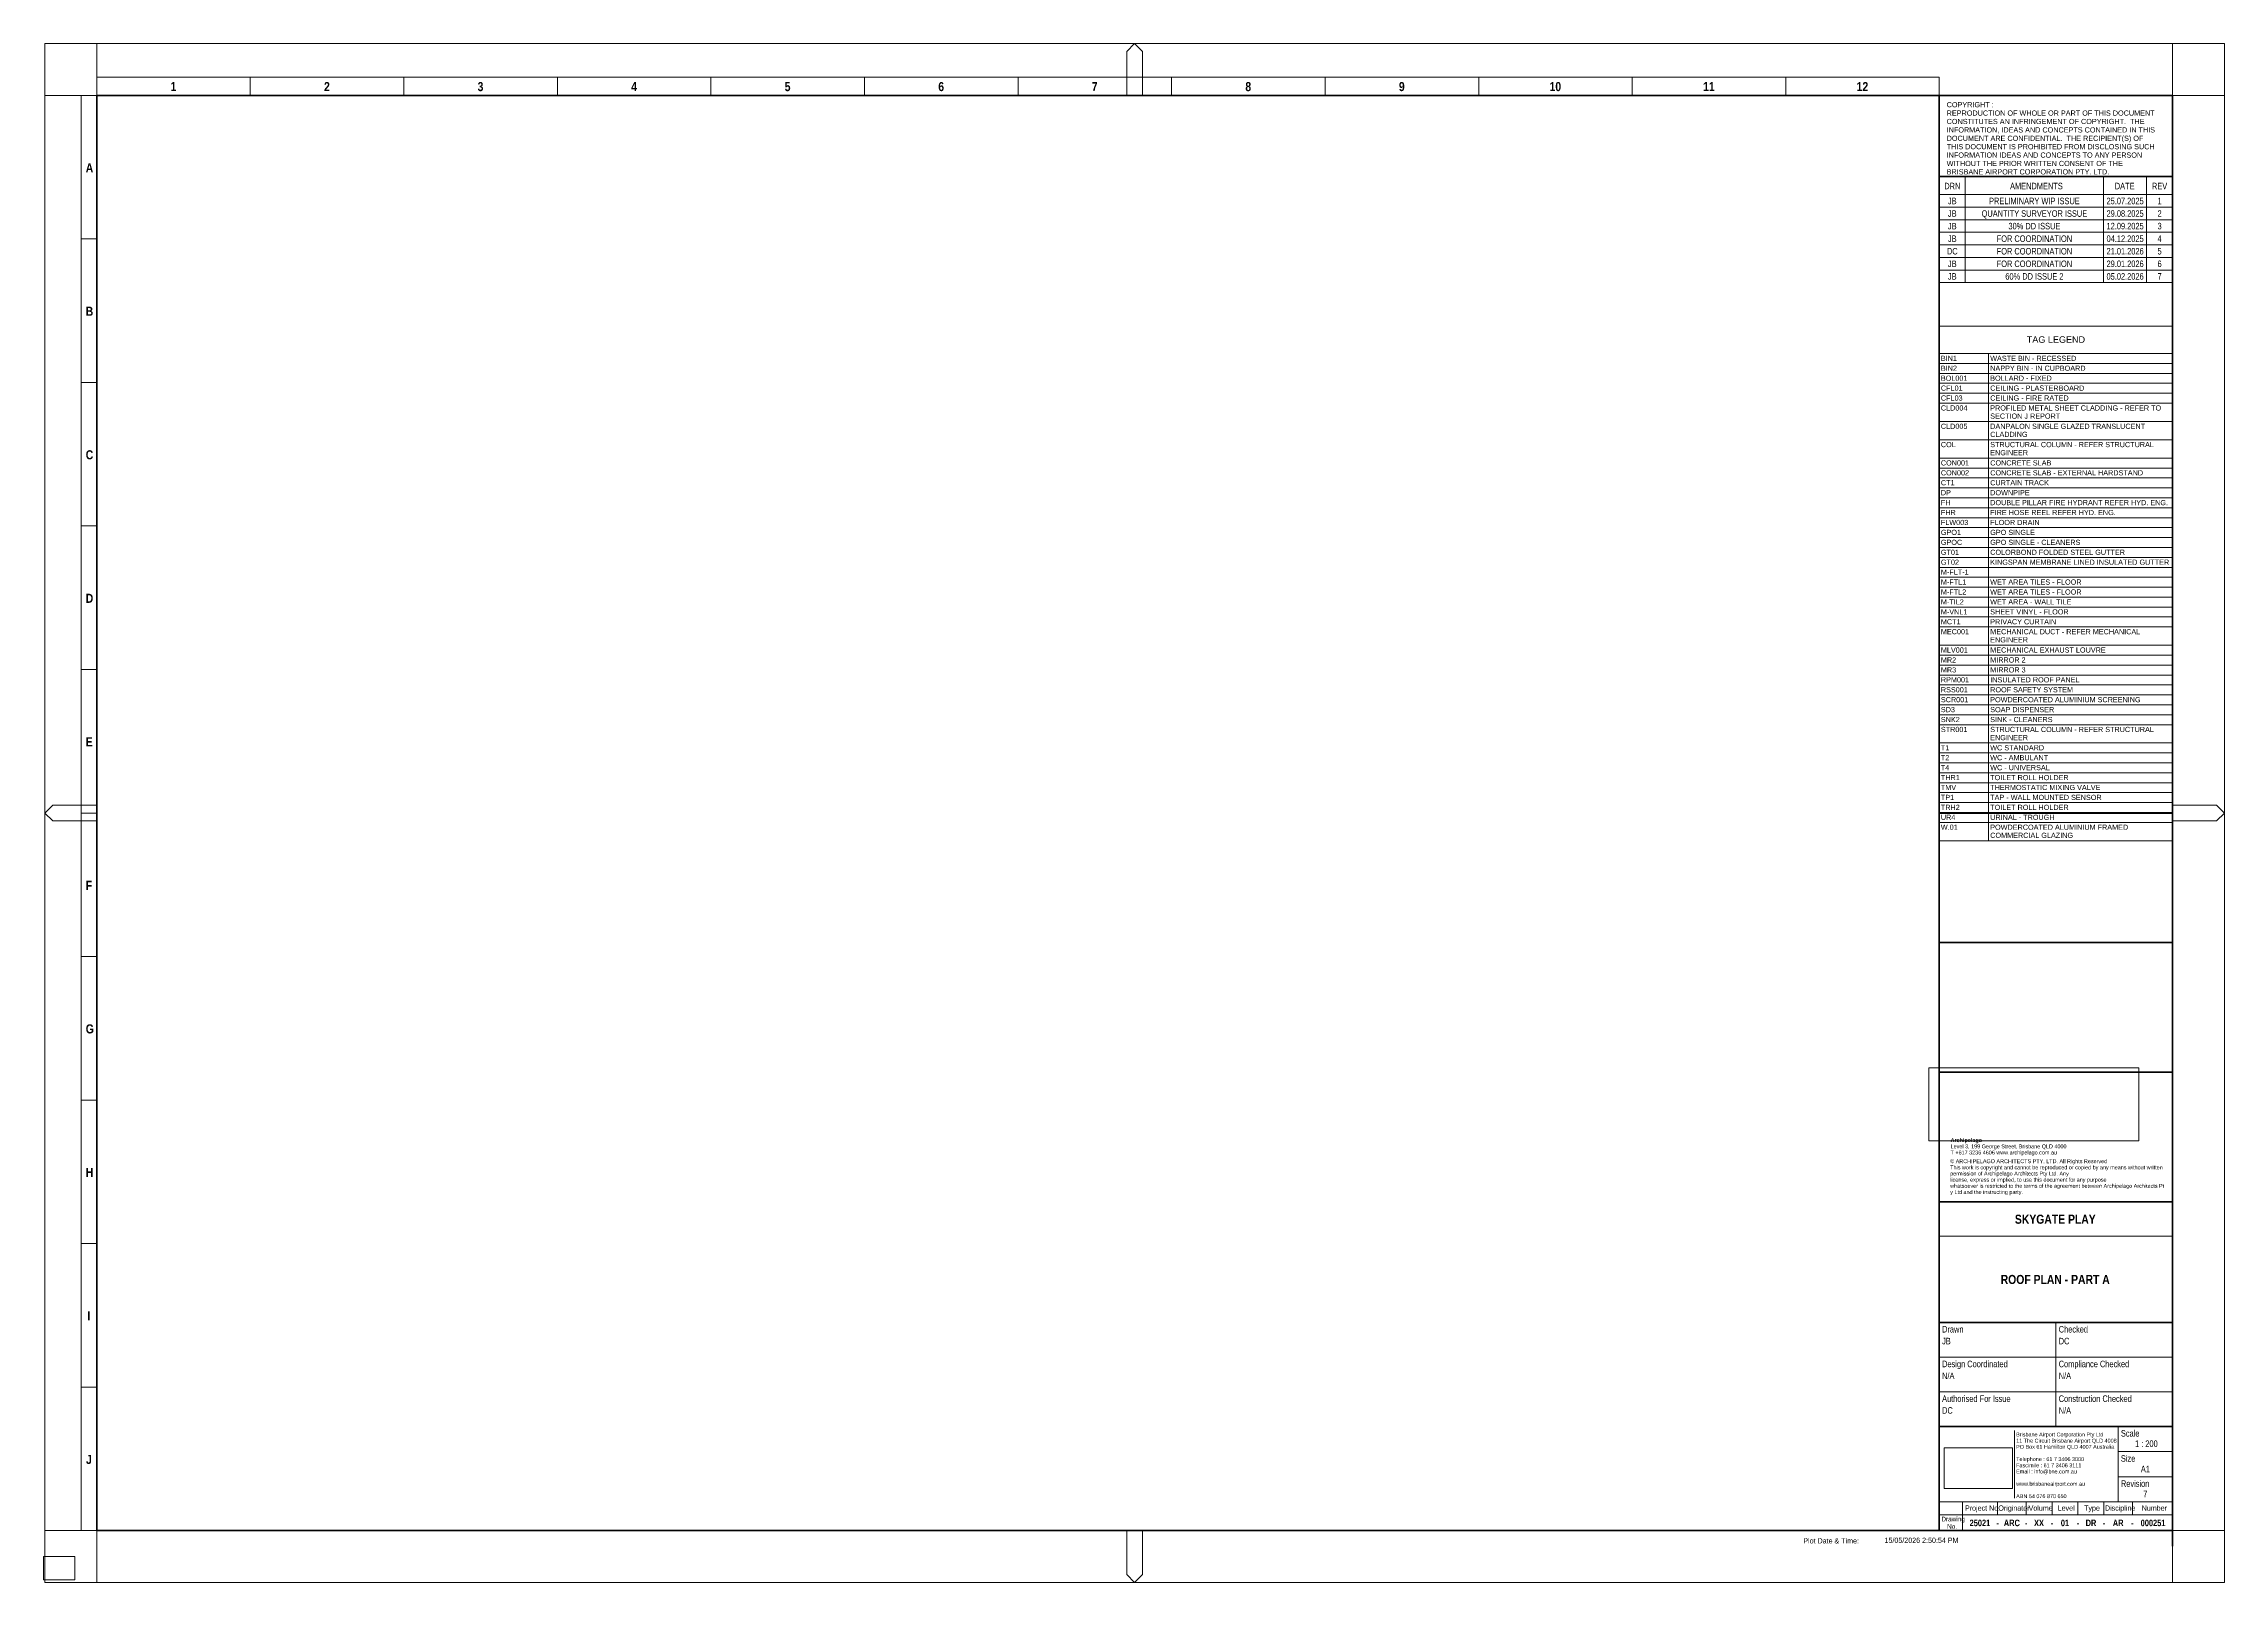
# Paper-space layout 'Layout1' of a CAD drawing. Header units: millimetres. Extents: x 0 to 841, y -1 to 593.
import ezdxf

# ---------------------------------------------------------------- set-up
doc = ezdxf.new("R2010")
doc.units = ezdxf.units.MM
for name, color, linetype, lineweight in [('A-DETL', 90, 'Continuous', 18), ('A-DETL-THIN', 151, 'Continuous', 5), ('G-ANNO-SCHD', 231, 'Continuous', 5), ('G-ANNO-TTLB', 6, 'Continuous', 5), ('G-ANNO-TTLB-MEDM', 33, 'Continuous', 20), ('G-ANNO-TTLB-THIN', 151, 'Continuous', 5), ('G-ANNO-TTLB-WIDE', 214, 'Continuous', 50)]:
    doc.layers.add(name, color=color, linetype=linetype, lineweight=lineweight)
doc.styles.add('Arial Narrow_2', font='ARIALN.TTF', dxfattribs={"height": 2.5})
doc.styles.add('Arial Narrow_3', font='ARIALN.TTF', dxfattribs={"height": 2})
doc.styles.add('Arial Narrow_4', font='ARIALN.TTF', dxfattribs={"height": 1.8})
doc.styles.add('Arial Narrow_B', font='ARIALNB.TTF', dxfattribs={"height": 3.5})
doc.styles.add('Arial Narrow_B_1', font='ARIALNB.TTF', dxfattribs={"height": 2.5})
doc.styles.add('Arial_2', font='arial.ttf', dxfattribs={"height": 2})
doc.styles.add('Arial_3', font='arial.ttf', dxfattribs={"height": 1.5})
doc.styles.add('Arial_4', font='arial.ttf', dxfattribs={"height": 2.5})
doc.styles.add('Arial_B', font='arialbd.ttf', dxfattribs={"height": 1.5})
picture_1 = doc.add_image_def('image1.png', size_in_pixel=(2884, 1727))
picture_2 = doc.add_image_def('image2.png', size_in_pixel=(4363, 1520))

# ---------------------------------------------------------------- blocks, each defined once
blk = doc.blocks.new('TB-BAC-A1-Portrait - Type 1-223120-ROOF PLAN - PART A')
at = {"layer": 'G-ANNO-TTLB'}
for p, q in [((841.5, 593), (0.5, 593)), ((0.5, 593), (0.5, -1)), ((841.5, -1), (841.5, 593)), ((0.5, -1), (841.5, -1))]:
    blk.add_line(p, q, dxfattribs=at)
at = {"layer": 'G-ANNO-TTLB-MEDM'}
for p, q in [((731.5, 132.67), (821.5, 132.67)), ((776.5, 59.17), (776.5, 99.34)), ((731.5, 85.95), (821.5, 85.95)), ((731.5, 72.56), (821.5, 72.56)), ((800.5, 30.06), (800.5, 59.17)), ((800.5, 49.47), (821.5, 49.47)), ((800.5, 39.76), (821.5, 39.76)), ((731.5, 30.06), (821.5, 30.06)), ((740.5, 30.06), (740.5, 19)), ((754, 25.06), (754, 30.06)), ((765, 25.06), (765, 30.06)), ((775, 25.06), (775, 30.06)), ((785, 25.06), (785, 30.06)), ((795, 25.06), (795, 30.06)), ((806, 25.06), (806, 30.06)), ((731.5, 25.06), (821.5, 25.06))]:
    blk.add_line(p, q, dxfattribs=at)
at = {"layer": 'G-ANNO-TTLB-THIN'}
for p, q in [((20.5, 593), (20.5, 573)), ((421, 593), (418, 590)), ((418, 590), (418, 573)), ((424, 590), (421, 593)), ((424, 573), (424, 590)), ((821.5, 593), (821.5, 573)), ((20.5, 573), (0.5, 573)), ((14.5, 19), (14.5, 573)), ((20.5, 580), (731.5, 580)), ((79.75, 573), (79.75, 580)), ((139, 573), (139, 580)), ((198.25, 573), (198.25, 580)), ((257.5, 573), (257.5, 580)), ((316.75, 573), (316.75, 580)), ((376, 573), (376, 580)), ((435.25, 573), (435.25, 580)), ((494.5, 573), (494.5, 580)), ((553.75, 573), (553.75, 580)), ((613, 573), (613, 580)), ((672.25, 573), (672.25, 580)), ((731.5, 573), (731.5, 580)), ((821.5, 573), (841.5, 573)), ((741.5, 534.71), (741.5, 541.71)), ((794.87, 534.71), (794.87, 541.71)), ((811.5, 534.71), (811.5, 541.71)), ((14.5, 517.6), (20.5, 517.6)), ((14.5, 462.2), (20.5, 462.2)), ((14.5, 406.8), (20.5, 406.8)), ((14.5, 351.4), (20.5, 351.4)), ((0.5, 296), (3.5, 299)), ((3.5, 293), (0.5, 296)), ((3.5, 299), (20.5, 299)), ((14.5, 296), (20.5, 296)), ((838.5, 299), (821.5, 299)), ((841.5, 296), (838.5, 299)), ((838.5, 293), (841.5, 296)), ((20.5, 293), (3.5, 293)), ((821.5, 293), (838.5, 293)), ((14.5, 240.6), (20.5, 240.6)), ((14.5, 185.2), (20.5, 185.2)), ((14.5, 129.8), (20.5, 129.8)), ((14.5, 74.4), (20.5, 74.4)), ((760.5, 57.67), (760.5, 31.56)), ((20.5, 19), (0.5, 19)), ((20.5, -1), (20.5, 19)), ((418, 2), (418, 19)), ((424, 19), (424, 2)), ((821.5, 19), (841.5, 19)), ((821.5, -1), (821.5, 13)), ((421, -1), (418, 2)), ((424, 2), (421, -1))]:
    blk.add_line(p, q, dxfattribs=at)
at = {"layer": 'G-ANNO-TTLB-WIDE'}
for p, q in [((20.5, 573), (20.5, 19)), ((821.5, 573), (20.5, 573)), ((731.5, 19), (731.5, 573)), ((821.5, 13), (821.5, 573)), ((821.5, 541.71), (731.5, 541.71)), ((731.5, 296), (821.5, 296)), ((731.5, 245.96), (821.5, 245.96)), ((731.5, 195.96), (821.5, 195.96)), ((731.5, 145.96), (821.5, 145.96)), ((731.5, 99.34), (821.5, 99.34)), ((731.5, 59.17), (821.5, 59.17)), ((20.5, 19), (821.5, 19))]:
    blk.add_line(p, q, dxfattribs=at)
at = {"layer": 'G-ANNO-TTLB', "attachment_point": 1}
for s, insert, char_height, width, style in [('\\fArial Narrow|b1|i0|c0|p34|;1', (48.97, 578.15), 3.5, 2.7257, 'Arial Narrow_B'), ('\\fArial Narrow|b1|i0|c0|p34|;2', (108.22, 578.15), 3.5, 2.7257, 'Arial Narrow_B'), ('\\fArial Narrow|b1|i0|c0|p34|;3', (167.47, 578.15), 3.5, 2.7257, 'Arial Narrow_B'), ('\\fArial Narrow|b1|i0|c0|p34|;4', (226.72, 578.15), 3.5, 2.7257, 'Arial Narrow_B'), ('\\fArial Narrow|b1|i0|c0|p34|;5', (285.97, 578.15), 3.5, 2.7257, 'Arial Narrow_B'), ('\\fArial Narrow|b1|i0|c0|p34|;6', (345.22, 578.15), 3.5, 2.7257, 'Arial Narrow_B'), ('\\fArial Narrow|b1|i0|c0|p34|;7', (404.47, 578.15), 3.5, 2.7257, 'Arial Narrow_B'), ('\\fArial Narrow|b1|i0|c0|p34|;8', (463.72, 578.15), 3.5, 2.7257, 'Arial Narrow_B'), ('\\fArial Narrow|b1|i0|c0|p34|;9', (522.97, 578.15), 3.5, 2.7257, 'Arial Narrow_B'), ('10', (581.1, 578.15), 3.5, 5.4515, 'Arial Narrow_B'), ('11', (640.35, 578.15), 3.5, 5.4515, 'Arial Narrow_B'), ('12', (699.6, 578.15), 3.5, 5.4515, 'Arial Narrow_B'), ('COPYRIGHT :', (734.34, 570.42), 2, 22.2869, 'Arial_2'), ('CONSTITUTES AN INFRINGEMENT OF COPYRIGHT.  THE ', (734.34, 563.94), 2, 94.9198, 'Arial_2'), ('REPRODUCTION OF WHOLE OR PART OF THIS DOCUMENT ', (734.34, 567.18), 2, 99.8101, 'Arial_2'), ('DOCUMENT ARE CONFIDENTIAL.  THE RECIPIENT(S) OF ', (734.34, 557.45), 2, 94.519, 'Arial_2'), ('INFORMATION, IDEAS AND CONCEPTS CONTAINED IN THIS ', (734.34, 560.69), 2, 99.8903, 'Arial_2'), ('WITHOUT THE PRIOR WRITTEN CONSENT OF THE ', (734.34, 547.73), 2, 84.8987, 'Arial_2'), ('THIS DOCUMENT IS PROHIBITED FROM DISCLOSING SUCH ', (734.34, 554.21), 2, 99.8101, 'Arial_2'), ('INFORMATION IDEAS AND CONCEPTS TO ANY PERSON ', (734.34, 550.97), 2, 93.9578, 'Arial_2'), ('\\fArial Narrow|b1|i0|c0|p34|;A', (16.25, 546.82), 3.5, 3.0464, 'Arial Narrow_B'), ('DRN', (733.42, 539.27), 2.5, 7.4557, 'Arial Narrow_2'), ('BRISBANE AIRPORT CORPORATION PTY. LTD.', (734.34, 544.49), 2, 77.3628, 'Arial_2'), ('AMENDMENTS', (758.79, 539.27), 2.5, 24.692, 'Arial Narrow_2'), ('DATE', (799.2, 539.27), 2.5, 9.2996, 'Arial Narrow_2'), ('REV', (813.55, 539.27), 2.5, 7.135, 'Arial Narrow_2'), ('\\fArial Narrow|b1|i0|c0|p34|;B', (16.25, 491.42), 3.5, 3.0464, 'Arial Narrow_B'), ('\\fArial Narrow|b1|i0|c0|p34|;C', (16.25, 436.02), 3.5, 3.0464, 'Arial Narrow_B'), ('\\fArial Narrow|b1|i0|c0|p34|;D', (16.25, 380.62), 3.5, 3.0464, 'Arial Narrow_B'), ('\\fArial Narrow|b1|i0|c0|p34|;E', (16.25, 325.22), 3.5, 3.0464, 'Arial Narrow_B'), ('\\fArial Narrow|b1|i0|c0|p34|;F', (16.25, 269.82), 3.5, 3.0464, 'Arial Narrow_B'), ('\\fArial Narrow|b1|i0|c0|p34|;G', (16.25, 214.42), 3.5, 3.0464, 'Arial Narrow_B'), ('Archipelago', (735.85, 170.45), 1.5, 14.9114, 'Arial_B'), ('© ARCHIPELAGO ARCHITECTS PTY. LTD. All\xa0Rights\xa0Reserved ', (735.7, 162.33), 1.5, 74.1561, 'Arial_3'), ('This\xa0work\xa0is\xa0copyright\xa0and\xa0cannot\xa0be\xa0reproduced\xa0or\xa0copied\xa0by\xa0any\xa0means\xa0without\xa0written\xa0', (735.7, 159.95), 1.5, 99.5696, 'Arial_3'), ('T +617 3236 4606 www.archipelago.com.au', (735.85, 165.69), 1.5, 50.0253, 'Arial_3'), ('Level 3, 199 George Street, Brisbane QLD 4000', (735.85, 168.07), 1.5, 54.2742, 'Arial_3'), ('\\fArial Narrow|b1|i0|c0|p34|;H', (16.25, 159.02), 3.5, 3.0464, 'Arial Narrow_B'), ('whatsoever\xa0is\xa0restricted\xa0to\xa0the\xa0terms\xa0of\xa0the\xa0agreement\xa0between\xa0Archipelago\xa0Architects\xa0Pt', (735.7, 152.81), 1.5, 99.8101, 'Arial_3'), ('permission\xa0of\xa0Archipelago\xa0Architects\xa0Pty\xa0Ltd. Any ', (735.7, 157.57), 1.5, 56.1181, 'Arial_3'), ('license,\xa0express\xa0or\xa0implied,\xa0to\xa0use\xa0this\xa0document\xa0for\xa0any\xa0purpose ', (735.7, 155.19), 1.5, 73.5147, 'Arial_3'), ('y\xa0Ltd\xa0and\xa0the\xa0instructing\xa0party.', (735.7, 150.43), 1.5, 33.9915, 'Arial_3'), ('\\fArial Narrow|b1|i0|c0|p34|;I', (16.91, 103.62), 3.5, 1.3629, 'Arial Narrow_B'), ('Drawn', (732.57, 97.96), 2.5, 9.9409, 'Arial Narrow_2'), ('Checked', (777.57, 97.96), 2.5, 13.7089, 'Arial Narrow_2'), ('Design Coordinated', (732.57, 84.57), 2.5, 30.6245, 'Arial Narrow_2'), ('Compliance Checked', (777.57, 84.57), 2.5, 33.0295, 'Arial Narrow_2'), ('Authorised For Issue', (732.57, 71.18), 2.5, 32.0675, 'Arial Narrow_2'), ('Construction Checked', (777.57, 71.18), 2.5, 34.1519, 'Arial Narrow_2'), ('11 The Circuit Brisbane Airport QLD 4008', (761.15, 54.46), 1.5, 47.2996, 'Arial_3'), ('Brisbane Airport Corporation Pty Ltd', (761.15, 56.84), 1.5, 40.5654, 'Arial_3'), ('PO Box 61 Hamilton QLD 4007 Australia', (761.15, 52.08), 1.5, 46.0169, 'Arial_3'), ('Scale', (801.57, 57.79), 2.5, 8.7384, 'Arial Narrow_2'), ('\\fArial Narrow|b1|i0|c0|p34|;J', (16.38, 48.22), 3.5, 2.7257, 'Arial Narrow_B'), ('Telephone : 61 7 3406 3000', (761.15, 47.32), 1.5, 31.9873, 'Arial_3'), ('Fascimile : 61 7 3406 3111', (761.15, 44.94), 1.5, 30.9451, 'Arial_3'), ('Email : info@bne.com.au', (761.15, 42.55), 1.5, 28.4599, 'Arial_3'), ('Size', (801.57, 48.09), 2.5, 6.8143, 'Arial Narrow_2'), ('A1', (809.26, 44.01), 2.5, 4.2489, 'Arial Narrow_2'), ('www.brisbaneairport.com.au', (761.15, 37.79), 1.5, 32.0675, 'Arial_3'), ('Revision', (801.57, 38.39), 2.5, 13.3882, 'Arial Narrow_2'), ('Project No.', (741.41, 28.7), 2, 14.1899, 'Arial Narrow_3'), ('Originator', (754.28, 28.7), 2, 12.5865, 'Arial Narrow_3'), ('ABN 54 076 870 650', (761.15, 33.03), 1.5, 23.9705, 'Arial_3'), ('Volume', (765.96, 28.7), 2, 9.7004, 'Arial Narrow_3'), ('Level', (777.18, 28.7), 2, 6.8945, 'Arial Narrow_3'), ('Type', (787.36, 28.7), 2, 6.4135, 'Arial Narrow_3'), ('Discipline', (795.41, 28.7), 2, 12.2658, 'Arial Narrow_3'), ('Number', (809.59, 28.7), 2, 10.1013, 'Arial Narrow_3'), ('Drawing ', (732.31, 24.35), 1.8, 9.2996, 'Arial Narrow_4'), ('No.', (734.5, 21.51), 1.8, 3.7679, 'Arial Narrow_4'), ('\\fArial Narrow|b1|i0|c0|p34|;-', (753.53, 23.15), 2.5, 0.4008, 'Arial Narrow_B_1'), ('\\fArial Narrow|b1|i0|c0|p34|;-', (764.52, 23.15), 2.5, 0.4008, 'Arial Narrow_B_1'), ('\\fArial Narrow|b1|i0|c0|p34|;-', (774.54, 23.15), 2.5, 0.4008, 'Arial Narrow_B_1'), ('\\fArial Narrow|b1|i0|c0|p34|;-', (784.55, 23.15), 2.5, 0.4008, 'Arial Narrow_B_1'), ('\\fArial Narrow|b1|i0|c0|p34|;-', (794.55, 23.15), 2.5, 0.4008, 'Arial Narrow_B_1'), ('\\fArial Narrow|b1|i0|c0|p34|;-', (805.53, 23.15), 2.5, 0.4008, 'Arial Narrow_B_1'), ('Plot Date & Time:', (679.02, 16.04), 2, 22.4473, 'Arial Narrow_3')]:
    blk.add_mtext(s, dxfattribs=dict(at, insert=insert, char_height=char_height, width=width, style=style))
at = {"layer": 'G-ANNO-TTLB'}
image = blk.add_image(picture_2, insert=(727.44, 169.44), size_in_units=(81.1, 28.25), dxfattribs=at)
image.dxf.flags = 7
image = blk.add_image(picture_1, insert=(733.39, 35.2), size_in_units=(26.35, 15.78), dxfattribs=at)
image.dxf.flags = 7

psp = doc.layouts.get("Layout1")

# ---------------------------------------------------------------- linework, layer by layer
at = {"layer": 'A-DETL', "lineweight": 5}
for p, q in [((731.5, 483.95), (731.5, 473.36)), ((821.5, 483.95), (731.5, 483.95)), ((821.5, 473.36), (821.5, 483.95)), ((731.5, 473.36), (731.5, 469.53)), ((731.5, 473.36), (821.5, 473.36)), ((750.54, 473.36), (750.54, 469.53)), ((821.5, 473.36), (821.5, 469.53)), ((750.54, 469.53), (731.5, 469.53)), ((731.5, 469.53), (731.5, 465.7)), ((750.54, 465.7), (731.5, 465.7)), ((731.5, 465.7), (731.5, 461.86)), ((821.5, 469.53), (750.54, 469.53)), ((750.54, 469.53), (750.54, 465.7)), ((821.5, 465.7), (750.54, 465.7)), ((750.54, 465.7), (750.54, 461.86)), ((821.5, 469.53), (821.5, 465.7)), ((821.5, 465.7), (821.5, 461.86)), ((750.54, 461.86), (731.5, 461.86)), ((731.5, 461.86), (731.5, 458.03)), ((750.54, 458.03), (731.5, 458.03)), ((731.5, 458.03), (731.5, 454.2)), ((821.5, 461.86), (750.54, 461.86)), ((750.54, 461.86), (750.54, 458.03)), ((821.5, 458.03), (750.54, 458.03)), ((750.54, 458.03), (750.54, 454.2)), ((821.5, 461.86), (821.5, 458.03)), ((821.5, 458.03), (821.5, 454.2)), ((750.54, 454.2), (731.5, 454.2)), ((731.5, 454.2), (731.5, 447.13)), ((750.54, 447.13), (731.5, 447.13)), ((731.5, 447.13), (731.5, 440.06)), ((821.5, 454.2), (750.54, 454.2)), ((750.54, 454.2), (750.54, 447.13)), ((821.5, 447.13), (750.54, 447.13)), ((750.54, 447.13), (750.54, 440.06)), ((821.5, 454.2), (821.5, 447.13)), ((821.5, 447.13), (821.5, 440.06)), ((750.54, 440.06), (731.5, 440.06)), ((731.5, 440.06), (731.5, 433)), ((821.5, 440.06), (750.54, 440.06)), ((750.54, 440.06), (750.54, 433)), ((821.5, 440.06), (821.5, 433)), ((750.54, 433), (731.5, 433)), ((731.5, 433), (731.5, 429.16)), ((821.5, 433), (750.54, 433)), ((750.54, 433), (750.54, 429.16)), ((821.5, 433), (821.5, 429.16)), ((750.54, 429.16), (731.5, 429.16)), ((731.5, 429.16), (731.5, 425.33)), ((750.54, 425.33), (731.5, 425.33)), ((731.5, 425.33), (731.5, 421.5)), ((750.54, 421.5), (731.5, 421.5)), ((731.5, 421.5), (731.5, 417.66)), ((821.5, 429.16), (750.54, 429.16)), ((750.54, 429.16), (750.54, 425.33)), ((821.5, 425.33), (750.54, 425.33)), ((750.54, 425.33), (750.54, 421.5)), ((821.5, 421.5), (750.54, 421.5)), ((750.54, 421.5), (750.54, 417.66)), ((821.5, 429.16), (821.5, 425.33)), ((821.5, 425.33), (821.5, 421.5)), ((821.5, 421.5), (821.5, 417.66)), ((750.54, 417.66), (731.5, 417.66)), ((731.5, 417.66), (731.5, 413.83)), ((750.54, 413.83), (731.5, 413.83)), ((731.5, 413.83), (731.5, 410)), ((821.5, 417.66), (750.54, 417.66)), ((750.54, 417.66), (750.54, 413.83)), ((821.5, 413.83), (750.54, 413.83)), ((750.54, 413.83), (750.54, 410)), ((821.5, 417.66), (821.5, 413.83)), ((821.5, 413.83), (821.5, 410)), ((750.54, 410), (731.5, 410)), ((731.5, 410), (731.5, 406.16)), ((750.54, 406.16), (731.5, 406.16)), ((731.5, 406.16), (731.5, 402.33)), ((821.5, 410), (750.54, 410)), ((750.54, 410), (750.54, 406.16)), ((821.5, 406.16), (750.54, 406.16)), ((750.54, 406.16), (750.54, 402.33)), ((821.5, 410), (821.5, 406.16)), ((821.5, 406.16), (821.5, 402.33)), ((750.54, 402.33), (731.5, 402.33)), ((731.5, 402.33), (731.5, 398.5)), ((750.54, 398.5), (731.5, 398.5)), ((731.5, 398.5), (731.5, 394.66)), ((821.5, 402.33), (750.54, 402.33)), ((750.54, 402.33), (750.54, 398.5)), ((821.5, 398.5), (750.54, 398.5)), ((750.54, 398.5), (750.54, 394.66)), ((821.5, 402.33), (821.5, 398.5)), ((821.5, 398.5), (821.5, 394.66)), ((750.54, 394.66), (731.5, 394.66)), ((731.5, 394.66), (731.5, 390.83)), ((750.54, 390.83), (731.5, 390.83)), ((731.5, 390.83), (731.5, 387)), ((821.5, 394.66), (750.54, 394.66)), ((750.54, 394.66), (750.54, 390.83)), ((821.5, 390.83), (750.54, 390.83)), ((750.54, 390.83), (750.54, 387)), ((821.5, 394.66), (821.5, 390.83)), ((821.5, 390.83), (821.5, 387)), ((750.54, 387), (731.5, 387)), ((731.5, 387), (731.5, 383.16)), ((750.54, 383.16), (731.5, 383.16)), ((731.5, 383.16), (731.5, 379.33)), ((750.54, 379.33), (731.5, 379.33)), ((731.5, 379.33), (731.5, 375.5)), ((821.5, 387), (750.54, 387)), ((750.54, 387), (750.54, 383.16)), ((821.5, 383.16), (750.54, 383.16)), ((750.54, 383.16), (750.54, 379.33)), ((821.5, 379.33), (750.54, 379.33)), ((750.54, 379.33), (750.54, 375.5)), ((821.5, 387), (821.5, 383.16)), ((821.5, 383.16), (821.5, 379.33)), ((821.5, 379.33), (821.5, 375.5)), ((750.54, 375.5), (731.5, 375.5)), ((731.5, 375.5), (731.5, 371.66)), ((750.54, 371.66), (731.5, 371.66)), ((731.5, 371.66), (731.5, 367.83)), ((821.5, 375.5), (750.54, 375.5)), ((750.54, 375.5), (750.54, 371.66)), ((821.5, 371.66), (750.54, 371.66)), ((750.54, 371.66), (750.54, 367.83)), ((821.5, 375.5), (821.5, 371.66)), ((821.5, 371.66), (821.5, 367.83)), ((750.54, 367.83), (731.5, 367.83)), ((731.5, 367.83), (731.5, 360.76)), ((821.5, 367.83), (750.54, 367.83)), ((750.54, 367.83), (750.54, 360.76)), ((821.5, 367.83), (821.5, 360.76)), ((750.54, 360.76), (731.5, 360.76)), ((731.5, 360.76), (731.5, 356.93)), ((750.54, 356.93), (731.5, 356.93)), ((731.5, 356.93), (731.5, 353.09)), ((821.5, 360.76), (750.54, 360.76)), ((750.54, 360.76), (750.54, 356.93)), ((821.5, 356.93), (750.54, 356.93)), ((750.54, 356.93), (750.54, 353.09)), ((821.5, 360.76), (821.5, 356.93)), ((821.5, 356.93), (821.5, 353.09)), ((750.54, 353.09), (731.5, 353.09)), ((731.5, 353.09), (731.5, 349.26)), ((750.54, 349.26), (731.5, 349.26)), ((731.5, 349.26), (731.5, 345.43)), ((750.54, 345.43), (731.5, 345.43)), ((731.5, 345.43), (731.5, 341.59)), ((821.5, 353.09), (750.54, 353.09)), ((750.54, 353.09), (750.54, 349.26)), ((821.5, 349.26), (750.54, 349.26)), ((750.54, 349.26), (750.54, 345.43)), ((821.5, 345.43), (750.54, 345.43)), ((750.54, 345.43), (750.54, 341.59)), ((821.5, 353.09), (821.5, 349.26)), ((821.5, 349.26), (821.5, 345.43)), ((821.5, 345.43), (821.5, 341.59)), ((750.54, 341.59), (731.5, 341.59)), ((731.5, 341.59), (731.5, 337.76)), ((750.54, 337.76), (731.5, 337.76)), ((731.5, 337.76), (731.5, 333.93)), ((821.5, 341.59), (750.54, 341.59)), ((750.54, 341.59), (750.54, 337.76)), ((821.5, 337.76), (750.54, 337.76)), ((750.54, 337.76), (750.54, 333.93)), ((821.5, 341.59), (821.5, 337.76)), ((821.5, 337.76), (821.5, 333.93)), ((750.54, 333.93), (731.5, 333.93)), ((731.5, 333.93), (731.5, 330.09)), ((750.54, 330.09), (731.5, 330.09)), ((731.5, 330.09), (731.5, 323.03)), ((821.5, 333.93), (750.54, 333.93)), ((750.54, 333.93), (750.54, 330.09)), ((821.5, 330.09), (750.54, 330.09)), ((750.54, 330.09), (750.54, 323.03)), ((821.5, 333.93), (821.5, 330.09)), ((821.5, 330.09), (821.5, 323.03)), ((750.54, 323.03), (731.5, 323.03)), ((731.5, 323.03), (731.5, 319.19)), ((821.5, 323.03), (750.54, 323.03)), ((750.54, 323.03), (750.54, 319.19)), ((821.5, 323.03), (821.5, 319.19)), ((750.54, 319.19), (731.5, 319.19)), ((731.5, 319.19), (731.5, 315.36)), ((750.54, 315.36), (731.5, 315.36)), ((731.5, 315.36), (731.5, 311.53)), ((750.54, 311.53), (731.5, 311.53)), ((731.5, 311.53), (731.5, 307.69)), ((821.5, 319.19), (750.54, 319.19)), ((750.54, 319.19), (750.54, 315.36)), ((821.5, 315.36), (750.54, 315.36)), ((750.54, 315.36), (750.54, 311.53)), ((821.5, 311.53), (750.54, 311.53)), ((750.54, 311.53), (750.54, 307.69)), ((821.5, 319.19), (821.5, 315.36)), ((821.5, 315.36), (821.5, 311.53)), ((821.5, 311.53), (821.5, 307.69)), ((750.54, 307.69), (731.5, 307.69)), ((731.5, 307.69), (731.5, 303.86)), ((750.54, 303.86), (731.5, 303.86)), ((731.5, 303.86), (731.5, 300.03)), ((821.5, 307.69), (750.54, 307.69)), ((750.54, 307.69), (750.54, 303.86)), ((821.5, 303.86), (750.54, 303.86)), ((750.54, 303.86), (750.54, 300.03)), ((821.5, 307.69), (821.5, 303.86)), ((821.5, 303.86), (821.5, 300.03)), ((750.54, 300.03), (731.5, 300.03)), ((731.5, 300.03), (731.5, 296.19)), ((750.54, 296.19), (731.5, 296.19)), ((731.5, 296.19), (731.5, 292.36)), ((821.5, 300.03), (750.54, 300.03)), ((750.54, 300.03), (750.54, 296.19)), ((821.5, 296.19), (750.54, 296.19)), ((750.54, 296.19), (750.54, 292.36)), ((821.5, 300.03), (821.5, 296.19)), ((821.5, 296.19), (821.5, 292.36)), ((750.54, 292.36), (731.5, 292.36)), ((731.5, 292.36), (731.5, 285.29)), ((821.5, 292.36), (750.54, 292.36)), ((750.54, 292.36), (750.54, 285.29)), ((821.5, 292.36), (821.5, 285.29)), ((750.54, 285.29), (731.5, 285.29)), ((821.5, 285.29), (750.54, 285.29))]:
    psp.add_line(p, q, dxfattribs=at)
at = {"layer": 'A-DETL-THIN'}
for p, q in [((741.5, 534.71), (731.5, 534.71)), ((731.5, 534.71), (731.5, 529.86)), ((794.87, 534.71), (741.5, 534.71)), ((741.5, 534.71), (741.5, 529.86)), ((811.5, 534.71), (794.87, 534.71)), ((794.87, 534.71), (794.87, 529.86)), ((821.5, 534.71), (811.5, 534.71)), ((811.5, 534.71), (811.5, 529.86)), ((821.5, 534.71), (821.5, 529.86)), ((741.5, 529.86), (731.5, 529.86)), ((731.5, 529.86), (731.5, 525.01)), ((741.5, 525.01), (731.5, 525.01)), ((731.5, 525.01), (731.5, 520.15)), ((794.87, 529.86), (741.5, 529.86)), ((741.5, 529.86), (741.5, 525.01)), ((794.87, 525.01), (741.5, 525.01)), ((741.5, 525.01), (741.5, 520.15)), ((811.5, 529.86), (794.87, 529.86)), ((794.87, 529.86), (794.87, 525.01)), ((811.5, 525.01), (794.87, 525.01)), ((794.87, 525.01), (794.87, 520.15)), ((821.5, 529.86), (811.5, 529.86)), ((811.5, 529.86), (811.5, 525.01)), ((821.5, 525.01), (811.5, 525.01)), ((811.5, 525.01), (811.5, 520.15)), ((821.5, 529.86), (821.5, 525.01)), ((821.5, 525.01), (821.5, 520.15)), ((741.5, 520.15), (731.5, 520.15)), ((731.5, 520.15), (731.5, 515.3)), ((741.5, 515.3), (731.5, 515.3)), ((731.5, 515.3), (731.5, 510.45)), ((794.87, 520.15), (741.5, 520.15)), ((741.5, 520.15), (741.5, 515.3)), ((794.87, 515.3), (741.5, 515.3)), ((741.5, 515.3), (741.5, 510.45)), ((811.5, 520.15), (794.87, 520.15)), ((794.87, 520.15), (794.87, 515.3)), ((811.5, 515.3), (794.87, 515.3)), ((794.87, 515.3), (794.87, 510.45)), ((821.5, 520.15), (811.5, 520.15)), ((811.5, 520.15), (811.5, 515.3)), ((821.5, 515.3), (811.5, 515.3)), ((811.5, 515.3), (811.5, 510.45)), ((821.5, 520.15), (821.5, 515.3)), ((821.5, 515.3), (821.5, 510.45)), ((741.5, 510.45), (731.5, 510.45)), ((731.5, 510.45), (731.5, 505.6)), ((741.5, 505.6), (731.5, 505.6)), ((731.5, 505.6), (731.5, 500.75)), ((794.87, 510.45), (741.5, 510.45)), ((741.5, 510.45), (741.5, 505.6)), ((794.87, 505.6), (741.5, 505.6)), ((741.5, 505.6), (741.5, 500.75)), ((811.5, 510.45), (794.87, 510.45)), ((794.87, 510.45), (794.87, 505.6)), ((811.5, 505.6), (794.87, 505.6)), ((794.87, 505.6), (794.87, 500.75)), ((821.5, 510.45), (811.5, 510.45)), ((811.5, 510.45), (811.5, 505.6)), ((821.5, 505.6), (811.5, 505.6)), ((811.5, 505.6), (811.5, 500.75)), ((821.5, 510.45), (821.5, 505.6)), ((821.5, 505.6), (821.5, 500.75)), ((741.5, 500.75), (731.5, 500.75)), ((794.87, 500.75), (741.5, 500.75)), ((811.5, 500.75), (794.87, 500.75)), ((821.5, 500.75), (811.5, 500.75))]:
    psp.add_line(p, q, dxfattribs=at)

# ---------------------------------------------------------------- block references
at = {"layer": 'G-ANNO-TTLB'}
psp.add_blockref('TB-BAC-A1-Portrait - Type 1-223120-ROOF PLAN - PART A', (0, 0), dxfattribs=at)

# ---------------------------------------------------------------- texts
at = {"layer": 'G-ANNO-SCHD'}
for s, insert, char_height, width, attachment_point, line_spacing_factor, style in [('JB', (736.5, 533.5), 2.5, 4.022, 2, 0.974696, 'Arial Narrow_2'), ('PRELIMINARY WIP ISSUE', (768.19, 533.5), 2.5, 42.124, 2, 0.974696, 'Arial Narrow_2'), ('25.07.2025', (803.19, 533.5), 2.5, 17.132, 2, 0.974696, 'Arial Narrow_2'), ('1', (816.5, 533.5), 2.5, 1.9036, 2, 0.974696, 'Arial Narrow_2'), ('JB', (736.5, 528.65), 2.5, 4.022, 2, 0.974696, 'Arial Narrow_2'), ('JB', (736.5, 523.8), 2.5, 4.022, 2, 0.974696, 'Arial Narrow_2'), ('QUANTITY SURVEYOR ISSUE', (768.19, 528.65), 2.5, 49.032, 2, 0.974696, 'Arial Narrow_2'), ('30% DD ISSUE', (768.19, 523.8), 2.5, 24.1015, 2, 0.974696, 'Arial Narrow_2'), ('29.08.2025', (803.19, 528.65), 2.5, 17.132, 2, 0.974696, 'Arial Narrow_2'), ('12.09.2025', (803.19, 523.8), 2.5, 17.132, 2, 0.974696, 'Arial Narrow_2'), ('3', (816.5, 523.8), 2.5, 1.9036, 2, 0.974696, 'Arial Narrow_2'), ('2', (816.5, 528.65), 2.5, 1.9036, 2, 0.974696, 'Arial Narrow_2'), ('DC', (736.5, 514.1), 2.5, 4.9738, 2, 0.974696, 'Arial Narrow_2'), ('JB', (736.5, 518.95), 2.5, 4.022, 2, 0.974696, 'Arial Narrow_2'), ('FOR COORDINATION', (768.19, 518.95), 2.5, 35.001, 2, 0.974696, 'Arial Narrow_2'), ('FOR COORDINATION', (768.19, 514.1), 2.5, 35.001, 2, 0.974696, 'Arial Narrow_2'), ('04.12.2025', (803.19, 518.95), 2.5, 17.132, 2, 0.974696, 'Arial Narrow_2'), ('21.01.2026', (803.19, 514.1), 2.5, 17.132, 2, 0.974696, 'Arial Narrow_2'), ('4', (816.5, 518.95), 2.5, 1.9036, 2, 0.974696, 'Arial Narrow_2'), ('5', (816.5, 514.1), 2.5, 1.9036, 2, 0.974696, 'Arial Narrow_2'), ('JB', (736.5, 509.25), 2.5, 4.022, 2, 0.974696, 'Arial Narrow_2'), ('FOR COORDINATION', (768.19, 509.25), 2.5, 35.001, 2, 0.974696, 'Arial Narrow_2'), ('29.01.2026', (803.19, 509.25), 2.5, 17.132, 2, 0.974696, 'Arial Narrow_2'), ('6', (816.5, 509.25), 2.5, 1.9036, 2, 0.974696, 'Arial Narrow_2'), ('JB', (736.5, 504.39), 2.5, 4.022, 2, 0.974696, 'Arial Narrow_2'), ('60% DD ISSUE 2', (768.19, 504.39), 2.5, 26.9569, 2, 0.974696, 'Arial Narrow_2'), ('05.02.2026', (803.19, 504.39), 2.5, 17.132, 2, 0.974696, 'Arial Narrow_2'), ('7', (816.5, 504.39), 2.5, 1.9036, 2, 0.974696, 'Arial Narrow_2'), ('TAG LEGEND', (776.5, 480), 2.5, 26.8734, 2, 0.941778, 'Arial_4'), ('BIN1', (732.1, 472.52), 2, 7.419, 1, 0.941778, 'Arial_2'), ('WASTE BIN - RECESSED', (751.14, 472.52), 2, 39.6415, 1, 0.941778, 'Arial_2'), ('BIN2', (732.1, 468.69), 2, 7.419, 1, 0.941778, 'Arial_2'), ('BOL001', (732.1, 464.85), 2, 12.2671, 1, 0.941778, 'Arial_2'), ('NAPPY BIN - IN CUPBOARD', (751.14, 468.69), 2, 43.853, 1, 0.941778, 'Arial_2'), ('BOLLARD - FIXED', (751.14, 464.85), 2, 28.3539, 1, 0.941778, 'Arial_2'), ('CFL01', (732.1, 461.02), 2, 10.0144, 1, 0.941778, 'Arial_2'), ('CFL03', (732.1, 457.19), 2, 10.0144, 1, 0.941778, 'Arial_2'), ('CEILING - PLASTERBOARD', (751.14, 461.02), 2, 43.3633, 1, 0.941778, 'Arial_2'), ('CEILING - FIRE RATED', (751.14, 457.19), 2, 36.1157, 1, 0.941778, 'Arial_2'), ('CLD004', (732.1, 453.35), 2, 12.2426, 1, 0.941778, 'Arial_2'), ('CLD005', (732.1, 446.29), 2, 12.2426, 1, 0.941778, 'Arial_2'), ('PROFILED METAL SHEET CLADDING - REFER TO\\PSECTION J REPORT', (751.14, 453.35), 2, 78.7199, 1, 0.941778, 'Arial_2'), ('DANPALON SINGLE GLAZED TRANSLUCENT\\PCLADDING', (751.14, 446.29), 2, 71.3254, 1, 0.941778, 'Arial_2'), ('COL', (732.1, 439.22), 2, 6.8559, 1, 0.941778, 'Arial_2'), ('STRUCTURAL COLUMN - REFER STRUCTURAL\\PENGINEER', (751.14, 439.22), 2, 75.292, 1, 0.941778, 'Arial_2'), ('CON001', (732.1, 432.15), 2, 12.9772, 1, 0.941778, 'Arial_2'), ('CONCRETE SLAB', (751.14, 432.15), 2, 28.158, 1, 0.941778, 'Arial_2'), ('CON002', (732.1, 428.32), 2, 12.9772, 1, 0.941778, 'Arial_2'), ('CT1', (732.1, 424.49), 2, 6.2927, 1, 0.941778, 'Arial_2'), ('CONCRETE SLAB - EXTERNAL HARDSTAND', (751.14, 428.32), 2, 70.3705, 1, 0.941778, 'Arial_2'), ('CURTAIN TRACK', (751.14, 424.49), 2, 27.0072, 1, 0.941778, 'Arial_2'), ('DP', (732.1, 420.65), 2, 4.6277, 1, 0.941778, 'Arial_2'), ('FH', (732.1, 416.82), 2, 4.4318, 1, 0.941778, 'Arial_2'), ('FHR', (732.1, 412.99), 2, 6.8314, 1, 0.941778, 'Arial_2'), ('DOWNPIPE', (751.14, 420.65), 2, 18.1435, 1, 0.941778, 'Arial_2'), ('DOUBLE PILLAR FIRE HYDRANT REFER HYD. ENG.', (751.14, 416.82), 2, 81.7806, 1, 0.941778, 'Arial_2'), ('FIRE HOSE REEL REFER HYD. ENG.', (751.14, 412.99), 2, 57.7606, 1, 0.941778, 'Arial_2'), ('GPO1', (732.1, 405.32), 2, 9.2799, 1, 0.941778, 'Arial_2'), ('FLW003', (732.1, 409.15), 2, 12.6099, 1, 0.941778, 'Arial_2'), ('GPO SINGLE', (751.14, 405.32), 2, 20.5921, 1, 0.941778, 'Arial_2'), ('FLOOR DRAIN', (751.14, 409.15), 2, 22.7712, 1, 0.941778, 'Arial_2'), ('GPOC', (732.1, 401.49), 2, 9.8186, 1, 0.941778, 'Arial_2'), ('GT01', (732.1, 397.65), 2, 8.3495, 1, 0.941778, 'Arial_2'), ('GPO SINGLE - CLEANERS', (751.14, 401.49), 2, 41.5269, 1, 0.941778, 'Arial_2'), ('COLORBOND FOLDED STEEL GUTTER', (751.14, 397.65), 2, 62.0455, 1, 0.941778, 'Arial_2'), ('GT02', (732.1, 393.82), 2, 8.3495, 1, 0.941778, 'Arial_2'), ('M-FLT-1', (732.1, 389.99), 2, 12.7568, 1, 0.941778, 'Arial_2'), ('KINGSPAN MEMBRANE LINED INSULATED GUTTER', (751.14, 393.82), 2, 82.4172, 1, 0.941778, 'Arial_2'), ('M-FTL1', (732.1, 386.15), 2, 11.655, 1, 0.941778, 'Arial_2'), ('M-FTL2', (732.1, 382.32), 2, 11.655, 1, 0.941778, 'Arial_2'), ('WET AREA TILES - FLOOR', (751.14, 386.15), 2, 42.0656, 1, 0.941778, 'Arial_2'), ('WET AREA TILES - FLOOR', (751.14, 382.32), 2, 42.0656, 1, 0.941778, 'Arial_2'), ('M-TIL2', (732.1, 378.49), 2, 10.5531, 1, 0.941778, 'Arial_2'), ('M-VNL1', (732.1, 374.65), 2, 12.2181, 1, 0.941778, 'Arial_2'), ('MCT1', (732.1, 370.82), 2, 9.0595, 1, 0.941778, 'Arial_2'), ('WET AREA - WALL TILE', (751.14, 378.49), 2, 37.4379, 1, 0.941778, 'Arial_2'), ('SHEET VINYL - FLOOR', (751.14, 374.65), 2, 36.0912, 1, 0.941778, 'Arial_2'), ('PRIVACY CURTAIN', (751.14, 370.82), 2, 30.3127, 1, 0.941778, 'Arial_2'), ('MEC001', (732.1, 366.99), 2, 12.9772, 1, 0.941778, 'Arial_2'), ('MECHANICAL DUCT - REFER MECHANICAL\\PENGINEER', (751.14, 366.99), 2, 69.0238, 1, 0.941778, 'Arial_2'), ('MLV001', (732.1, 359.92), 2, 12.4385, 1, 0.941778, 'Arial_2'), ('MR2', (732.1, 356.09), 2, 7.0273, 1, 0.941778, 'Arial_2'), ('MECHANICAL EXHAUST LOUVRE', (751.14, 359.92), 2, 53.1574, 1, 0.941778, 'Arial_2'), ('MIRROR 2', (751.14, 356.09), 2, 16.2827, 1, 0.941778, 'Arial_2'), ('MR3', (732.1, 352.25), 2, 7.0273, 1, 0.941778, 'Arial_2'), ('RPM001', (732.1, 348.42), 2, 12.9772, 1, 0.941778, 'Arial_2'), ('MIRROR 3', (751.14, 352.25), 2, 16.2827, 1, 0.941778, 'Arial_2'), ('INSULATED ROOF PANEL', (751.14, 348.42), 2, 41.1351, 1, 0.941778, 'Arial_2'), ('SCR001', (732.1, 340.75), 2, 12.6099, 1, 0.941778, 'Arial_2'), ('SD3', (732.1, 336.92), 2, 6.4886, 1, 0.941778, 'Arial_2'), ('RSS001', (732.1, 344.58), 2, 12.4385, 1, 0.941778, 'Arial_2'), ('SOAP DISPENSER', (751.14, 336.92), 2, 29.4802, 1, 0.941778, 'Arial_2'), ('ROOF SAFETY SYSTEM', (751.14, 344.58), 2, 38.0745, 1, 0.941778, 'Arial_2'), ('POWDERCOATED ALUMINIUM SCREENING', (751.14, 340.75), 2, 69.2197, 1, 0.941778, 'Arial_2'), ('SNK2', (732.1, 333.08), 2, 8.7167, 1, 0.941778, 'Arial_2'), ('STR001', (732.1, 329.25), 2, 12.2426, 1, 0.941778, 'Arial_2'), ('SINK - CLEANERS', (751.14, 333.08), 2, 28.7211, 1, 0.941778, 'Arial_2'), ('STRUCTURAL COLUMN - REFER STRUCTURAL\\PENGINEER', (751.14, 329.25), 2, 75.292, 1, 0.941778, 'Arial_2'), ('T1', (732.1, 322.18), 2, 3.8931, 1, 0.941778, 'Arial_2'), ('WC STANDARD', (751.14, 322.18), 2, 24.779, 1, 0.941778, 'Arial_2'), ('T2', (732.1, 318.35), 2, 3.8931, 1, 0.941778, 'Arial_2'), ('T4', (732.1, 314.52), 2, 3.8931, 1, 0.941778, 'Arial_2'), ('WC - AMBULANT', (751.14, 318.35), 2, 26.6399, 1, 0.941778, 'Arial_2'), ('WC - UNIVERSAL', (751.14, 314.52), 2, 27.3989, 1, 0.941778, 'Arial_2'), ('THR1', (732.1, 310.68), 2, 8.6922, 1, 0.941778, 'Arial_2'), ('TMV', (732.1, 306.85), 2, 7.0273, 1, 0.941778, 'Arial_2'), ('TP1', (732.1, 303.02), 2, 6.1213, 1, 0.941778, 'Arial_2'), ('TOILET ROLL HOLDER', (751.14, 310.68), 2, 36.1402, 1, 0.941778, 'Arial_2'), ('THERMOSTATIC MIXING VALVE', (751.14, 306.85), 2, 50.7578, 1, 0.941778, 'Arial_2'), ('TAP - WALL MOUNTED SENSOR', (751.14, 303.02), 2, 51.2965, 1, 0.941778, 'Arial_2'), ('TRH2', (732.1, 299.18), 2, 8.6922, 1, 0.941778, 'Arial_2'), ('UR4', (732.1, 295.35), 2, 6.66, 1, 0.941778, 'Arial_2'), ('TOILET ROLL HOLDER', (751.14, 299.18), 2, 36.1402, 1, 0.941778, 'Arial_2'), ('URINAL - TROUGH', (751.14, 295.35), 2, 29.6026, 1, 0.941778, 'Arial_2'), ('W.01', (732.1, 291.52), 2, 7.7863, 1, 0.941778, 'Arial_2'), ('POWDERCOATED ALUMINIUM FRAMED\\PCOMMERCIAL GLAZING', (751.14, 291.52), 2, 63.4657, 1, 0.941778, 'Arial_2')]:
    psp.add_mtext(s, dxfattribs=dict(at, insert=insert, char_height=char_height, width=width, attachment_point=attachment_point, line_spacing_factor=line_spacing_factor, style=style))
at = {"layer": 'G-ANNO-TTLB', "attachment_point": 1}
for s, insert, char_height, width, style in [('SKYGATE PLAY', (760.66, 140.95), 3.5, 38.3207, 'Arial Narrow_B'), ('ROOF PLAN - PART A', (755.17, 117.69), 3.5, 51.6287, 'Arial Narrow_B'), ('JB', (732.57, 93.41), 2.5, 4.0886, 'Arial Narrow_2'), ('DC', (777.57, 93.41), 2.5, 4.9705, 'Arial Narrow_2'), ('N/A', (732.57, 80.02), 2.5, 5.7721, 'Arial Narrow_2'), ('N/A', (777.57, 80.02), 2.5, 5.7721, 'Arial Narrow_2'), ('DC', (732.57, 66.63), 2.5, 4.9705, 'Arial Narrow_2'), ('N/A', (777.57, 66.63), 2.5, 5.7721, 'Arial Narrow_2'), (' 1 : 200', (806.21, 53.8), 2.5, 11.5443, 'Arial Narrow_2'), ('7', (810.18, 34.39), 2.5, 1.9241, 'Arial Narrow_2'), ('25021', (743.18, 23.21), 2.5, 9.6203, 'Arial Narrow_B_1'), ('ARC', (756.39, 23.21), 2.5, 7.4557, 'Arial Narrow_B_1'), ('XX', (768.05, 23.21), 2.5, 4.6498, 'Arial Narrow_B_1'), ('01', (778.39, 23.21), 2.5, 3.8481, 'Arial Narrow_B_1'), ('DR', (787.95, 23.21), 2.5, 4.9705, 'Arial Narrow_B_1'), ('AR', (798.44, 23.21), 2.5, 4.9705, 'Arial Narrow_B_1'), ('000251', (809.2, 23.21), 2.5, 11.5443, 'Arial Narrow_B_1')]:
    psp.add_mtext(s, dxfattribs=dict(at, insert=insert, char_height=char_height, width=width, style=style))
at = {"layer": 'G-ANNO-TTLB', "insert": (710.37, 16.26), "char_height": 2, "width": 28.5151, "attachment_point": 1, "line_spacing_factor": 0.974696, "style": 'Arial Narrow_3'}
psp.add_mtext('15/05/2026 2:50:54 PM', dxfattribs=at)

# ---------------------------------------------------------------- viewports
at = {"layer": '0'}
psp.add_viewport(center=(6, 4.5), size=(12, 9), view_center_point=(6, 4.5), view_height=12, dxfattribs=at)

doc.saveas('drawing.dxf')
